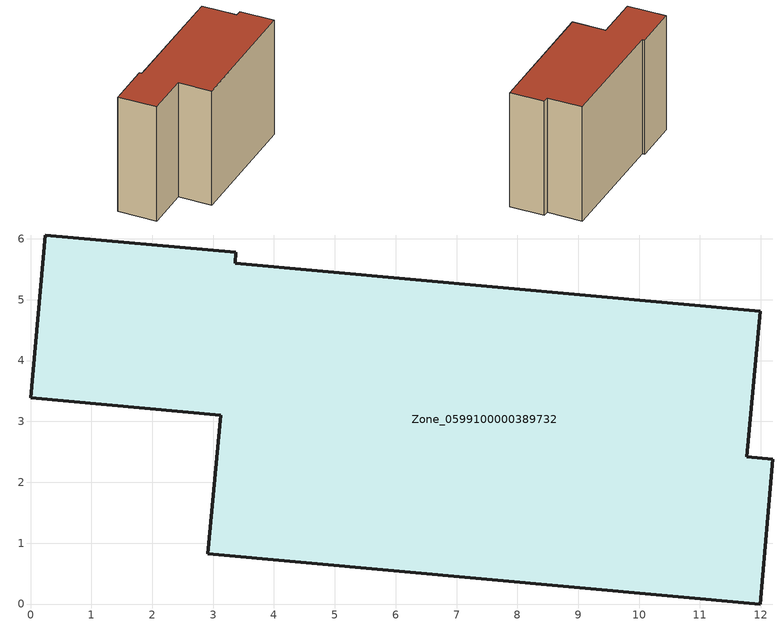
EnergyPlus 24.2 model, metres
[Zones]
Zone_0599100000389732
 floor ground (C_G): 11.77,2.42 12.2,2.38 11.99,0 2.92,0.83 3.12,3.1 0,3.39 0.24,6.06 3.38,5.78 3.36,5.6 11.99,4.81 z0
 wall outside (C_F): 0.24,6.06 0,3.39 3.12,3.1 2.92,0.83 11.99,0 12.2,2.38 11.77,2.42 11.99,4.81 3.36,5.6 3.38,5.78 0.24,6.06 z0:8.39
 roof outside (C_R): 11.99,4.81 3.36,5.6 3.38,5.78 0.24,6.06 0,3.39 3.12,3.1 2.92,0.83 11.99,0 12.2,2.38 11.77,2.42 z8.39
[BUILDING]
Pand.0599100000389732: North Axis=0; Terrain=City; Loads Convergence Tolerance Value=0.04; Temperature Convergence Tolerance Value=0.4; Solar Distribution=FullExterior; Maximum Number of Warmup Days=25; Minimum Number of Warmup Days=1
[Site:Location]
Rotterdam.The.Hague.AP_ZH_NLD Design_Conditions: Latitude=51.96; Longitude=4.45; Time Zone=1; Elevation=-4.5
[SITE:GROUNDTEMPERATURE:BUILDINGSURFACE]
18, 18, 18, 18, 18, 18, 18, 18, 18, 18, 18, 18
[MATERIAL] Thermal Absorptance=0.9; Solar Absorptance=0.7; Visible Absorptance=0.7
Name | Roughness | Thickness | Conductivity | Density | Specific Heat
G.TI.1992-2005 | MediumSmooth | 0.15 | 0.06 | 540 | 1210
F.TI.1992-2005 | Rough | 0.3 | 0.12 | 1920 | 840
R.TI.1992-2005 | MediumRough | 0.2 | 0.08 | 1500 | 1000
[CONSTRUCTION]
C_G: G.TI.1992-2005
C_F: F.TI.1992-2005
C_R: R.TI.1992-2005
[ZONE]
Zone_0599100000389732: Type=1; Multiplier=1; Ceiling Height=Autocalculate; Volume=Autocalculate; Floor Area=autocalculate; Part of Total Floor Area=Yes
[ZONEINFILTRATION:DESIGNFLOWRATE]
Infil_Zone_0599100000389732: Zone or ZoneList or Space or SpaceList=Zone_0599100000389732; Schedule=AlwaysOn; Design Flow Rate Calculation Method=Flow/Area; Flow Rate per Floor Area=0.0015; Constant Term Coefficient=1; Temperature Term Coefficient=0; Velocity Term Coefficient=0; Velocity Squared Term Coefficient=0
[HVACTEMPLATE:ZONE:IDEALLOADSAIRSYSTEM]
Zone_0599100000389732: Maximum Heating Supply Air Temperature=50; Minimum Cooling Supply Air Temperature=13; Maximum Heating Supply Air Humidity Ratio=0.0156; Minimum Cooling Supply Air Humidity Ratio=0.0077; Heating Limit=NoLimit; Cooling Limit=NoLimit; Dehumidification Control Type=ConstantSensibleHeatRatio; Cooling Sensible Heat Ratio=0.7; Dehumidification Setpoint=60; Humidification Control Type=None; Humidification Setpoint=30; Outdoor Air Method=None; Outdoor Air Flow Rate per Person=0.00944; Outdoor Air Flow Rate per Zone Floor Area=0; Outdoor Air Flow Rate per Zone=0; Demand Controlled Ventilation Type=None; Outdoor Air Economizer Type=NoEconomizer; Heat Recovery Type=None; Sensible Heat Recovery Effectiveness=0.7; Latent Heat Recovery Effectiveness=0.65
[ZONECONTROL:THERMOSTAT]
ThermostatControl_Zone_0599100000389732: Zone or ZoneList=Zone_0599100000389732; Control Type Schedule=DualSetpointControlType; Control 1=Thermostat_Zone_0599100000389732; Temperature Difference Between Cutout And Setpoint=0
[THERMOSTATSETPOINT:DUALSETPOINT]
Thermostat_Zone_0599100000389732: Heating Setpoint Temperature Schedule=HeatingSetpoint_Zone_0599100000389732; Cooling Setpoint Temperature Schedule=CoolingSetpoint_Zone_0599100000389732
[SCHEDULE:COMPACT]
HeatingSetpoint_Zone_0599100000389732: Through: 12/31, For: AllDays, Until: 24:00, 21
CoolingSetpoint_Zone_0599100000389732: Through: 12/31, For: AllDays, Until: 24:00, 24
DualSetpointControlType: Through: 12/31, For: AllDays, Until: 24:00, 4
AlwaysOn: Through: 12/31, For: AllDays, Until: 24:00, 1
